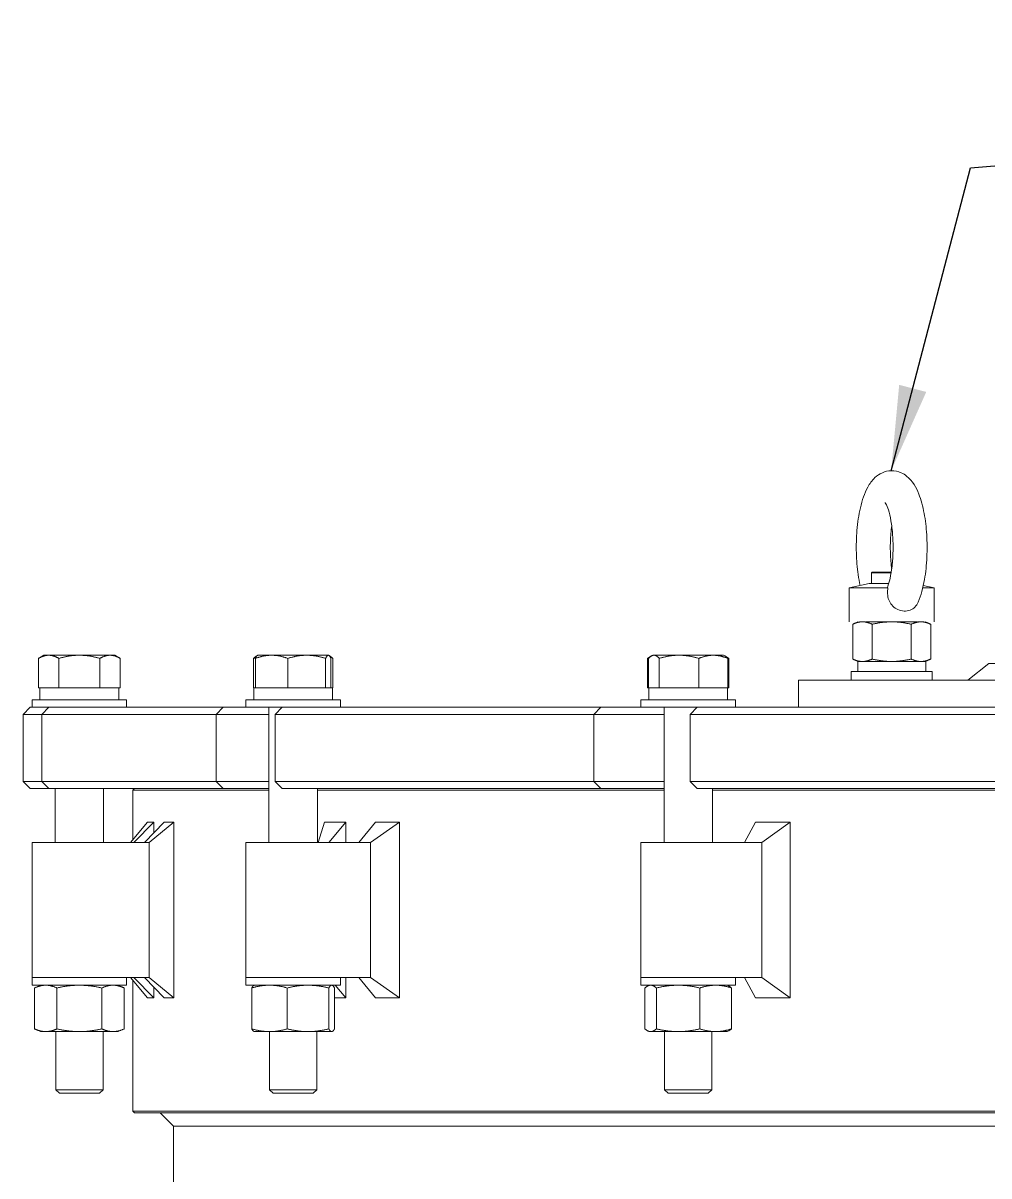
# Model space of a CAD drawing. Header units: inches. Extents: x 20 to 536, y 8 to 344.
# Drawn here: x 233.33 to 251.21, y 135.78 to 157.11 of the extents above; entities that cross this region are included whole.
import ezdxf

# ---------------------------------------------------------------- set-up
doc = ezdxf.new("R2010")
doc.units = ezdxf.units.IN
doc.header["$LTSCALE"] = 16
doc.header["$MEASUREMENT"] = 0
doc.layers.add('Symbol (ANSI)', color=7, linetype='Continuous', lineweight=25)
doc.layers.add('Visible (ANSI)', color=7, linetype='Continuous', lineweight=50)
doc.styles.add('MEMCOR Medium', font='arial.ttf')
doc.dimstyles.new('Default (ANSI)$7', dxfattribs={"dimscale": 16, "dimtxt": 0.15, "dimasz": 0.098425, "dimexe": 0.125, "dimexo": 0.0625, "dimgap": 0.031496, "dimtad": 0, "dimtih": 1, "dimtoh": 1, "dimdec": 4, "dimrnd": 1e-08, "dimzin": 3, "dimdsep": 46, "dimlunit": 5, "dimtxsty": 'MEMCOR Medium', "dimcen": 0.09, "dimdle": 0.393701, "dimclrd": 256, "dimclre": 256, "dimclrt": 256, "dimadec": 0, "dimazin": 1, "dimtfac": 0.8, "dimtofl": 0, "dimtmove": 0, "dimatfit": 3, "dimfxl": 1, "dimfrac": 1, "dimtolj": 1, "dimtzin": 4, "dimlwd": -1, "dimlwe": -1, "dimarcsym": 0})

msp = doc.modelspace()

# ---------------------------------------------------------------- linework, layer by layer
at = {"layer": 'Visible (ANSI)', "linetype": 'Continuous', "lineweight": 18}
for p, q in [((248.9963, 146.7418), (248.62424, 146.66271)), ((249.35687, 146.7418), (248.9963, 146.7418)), ((249.04914, 146.95079), (249.03664, 146.93829)), ((249.40063, 146.93829), (249.03664, 146.93829)), ((249.03664, 146.93829), (249.03664, 146.7418)), ((249.04914, 146.95079), (249.40268, 146.95079)), ((249.3416, 146.66271), (248.62424, 146.66271)), ((248.62424, 146.03279), (248.62424, 146.66271)), ((250.19904, 146.66271), (249.98734, 146.66271)), ((249.99717, 146.70562), (250.19904, 146.66271)), ((250.19904, 146.03279), (250.19904, 146.66271)), ((248.78664, 146.03279), (248.68995, 145.98771)), ((248.68995, 145.34388), (248.68995, 145.98771)), ((249.89057, 146.03279), (248.93271, 146.03279)), ((249.0508, 145.34388), (249.0508, 145.98771)), ((249.77248, 145.34388), (249.77248, 145.98771)), ((250.03664, 146.03279), (250.13333, 145.98771)), ((250.13333, 145.34388), (250.13333, 145.98771)), ((233.72013, 145.41442), (233.61865, 145.35583)), ((233.61865, 144.81042), (233.61865, 145.35583)), ((233.80802, 145.41442), (233.72013, 145.41442)), ((234.37613, 145.41442), (233.80802, 145.41442)), ((233.99739, 144.81042), (233.99739, 145.35583)), ((234.94425, 145.41442), (234.37613, 145.41442)), ((234.75487, 144.81042), (234.75487, 145.35583)), ((235.03213, 145.41442), (234.94425, 145.41442)), ((235.03213, 145.41442), (235.13362, 145.35583)), ((235.13362, 144.81042), (235.13362, 145.35583)), ((237.60151, 144.81042), (237.60151, 145.35583)), ((237.63336, 144.81042), (237.63336, 145.35583)), ((237.67152, 145.41115), (237.65404, 145.40106)), ((237.67718, 145.41442), (237.67152, 145.41115)), ((237.93383, 145.41442), (237.67718, 145.41442)), ((238.58422, 145.41442), (237.93383, 145.41442)), ((238.23431, 144.81042), (238.23431, 145.35583)), ((238.98357, 145.41442), (238.58422, 145.41442)), ((238.93413, 144.81042), (238.93413, 145.35583)), ((238.98918, 145.41442), (238.98357, 145.41442)), ((238.98918, 145.41442), (238.99484, 145.41115)), ((238.99484, 145.41115), (239.01232, 145.40106)), ((239.033, 144.81042), (239.033, 145.35583)), ((239.06485, 144.81042), (239.06485, 145.35583)), ((244.89385, 144.81042), (244.89385, 145.35583)), ((244.91318, 144.81042), (244.91318, 145.35583)), ((244.96571, 145.40106), (244.9348, 145.38322)), ((244.98885, 145.41442), (244.96571, 145.40106)), ((245.0112, 145.41442), (244.98885, 145.41442)), ((245.47507, 145.41442), (245.0112, 145.41442)), ((245.10923, 144.81042), (245.10923, 145.35583)), ((246.10871, 145.41442), (245.47507, 145.41442)), ((245.8409, 144.81042), (245.8409, 145.35583)), ((246.30085, 145.41442), (246.10871, 145.41442)), ((246.30085, 145.41442), (246.32399, 145.40106)), ((246.32399, 145.40106), (246.3549, 145.38322)), ((246.37652, 144.81042), (246.37652, 145.35583)), ((246.39585, 144.81042), (246.39585, 145.35583)), ((248.78664, 145.29879), (248.68995, 145.34388)), ((248.78616, 145.29879), (248.78616, 145.11079)), ((248.78616, 145.29879), (250.04414, 145.29879)), ((250.03664, 145.29879), (250.13333, 145.34388)), ((250.04414, 145.29879), (250.04414, 145.11079)), ((251.21192, 145.26329), (250.81815, 144.95079)), ((251.52094, 145.26329), (251.21192, 145.26329)), ((250.16164, 145.11079), (248.66164, 145.11079)), ((248.66164, 145.11079), (248.66164, 144.95079)), ((250.16164, 145.11079), (250.16164, 144.95079)), ((247.68639, 144.95079), (247.71086, 144.95079)), ((247.68639, 144.95079), (247.68639, 144.45079)), ((248.17439, 144.95079), (247.71086, 144.95079)), ((248.17439, 144.95079), (248.80442, 144.95079)), ((252.36814, 144.95079), (248.80442, 144.95079)), ((233.80802, 144.81042), (233.61865, 144.81042)), ((233.64663, 144.81042), (235.10512, 144.81042)), ((233.64663, 144.59142), (233.64663, 144.81042)), ((233.72013, 144.81042), (233.72013, 144.81042)), ((233.99739, 144.81042), (233.80802, 144.81042)), ((234.37613, 144.81042), (233.99739, 144.81042)), ((234.75487, 144.81042), (234.37613, 144.81042)), ((234.94425, 144.81042), (234.75487, 144.81042)), ((235.13362, 144.81042), (234.94425, 144.81042)), ((235.03213, 144.81042), (235.03213, 144.81042)), ((235.10563, 144.59142), (235.10563, 144.65517)), ((237.63336, 144.81042), (237.60151, 144.81042)), ((237.60368, 144.81042), (239.06268, 144.81042)), ((237.60368, 144.59142), (237.60368, 144.81042)), ((237.93383, 144.81042), (237.63336, 144.81042)), ((237.67718, 144.81042), (237.67718, 144.81042)), ((238.23431, 144.81042), (237.93383, 144.81042)), ((238.58422, 144.81042), (238.23431, 144.81042)), ((238.93413, 144.81042), (238.58422, 144.81042)), ((238.98357, 144.81042), (238.93413, 144.81042)), ((239.033, 144.81042), (238.98357, 144.81042)), ((238.98918, 144.81042), (238.98918, 144.81042)), ((239.06485, 144.81042), (239.033, 144.81042)), ((239.06268, 144.59142), (239.06268, 144.81042)), ((244.91318, 144.81042), (244.89385, 144.81042)), ((245.0112, 144.81042), (244.91318, 144.81042)), ((244.91535, 144.81042), (246.37435, 144.81042)), ((244.91535, 144.59142), (244.91535, 144.81042)), ((244.98885, 144.81042), (244.98885, 144.81042)), ((245.10923, 144.81042), (245.0112, 144.81042)), ((245.47507, 144.81042), (245.10923, 144.81042)), ((245.8409, 144.81042), (245.47507, 144.81042)), ((246.10871, 144.81042), (245.8409, 144.81042)), ((246.37652, 144.81042), (246.10871, 144.81042)), ((246.30085, 144.81042), (246.30085, 144.81042)), ((246.37435, 144.59142), (246.37435, 144.81042)), ((246.39585, 144.81042), (246.37652, 144.81042)), ((233.46325, 144.45079), (233.33325, 144.32079)), ((233.46325, 144.45079), (233.47415, 144.45079)), ((233.47415, 144.45079), (233.50113, 144.45079)), ((235.25113, 144.59142), (233.50113, 144.59142)), ((233.50113, 144.45079), (233.50113, 144.59142)), ((233.50113, 144.45079), (233.81064, 144.45079)), ((233.81064, 144.45079), (233.68064, 144.32079)), ((233.81064, 144.45079), (233.81364, 144.45079)), ((233.81364, 144.45079), (233.8772, 144.45079)), ((233.8772, 144.45079), (234.89316, 144.45079)), ((235.84342, 144.45079), (234.89316, 144.45079)), ((235.25113, 144.45079), (235.25113, 144.59142)), ((236.56919, 144.45079), (235.84342, 144.45079)), ((236.56919, 144.45079), (237.03665, 144.45079)), ((237.03665, 144.45079), (236.90665, 144.32079)), ((237.03665, 144.45079), (237.16546, 144.45079)), ((237.16546, 144.45079), (237.31321, 144.45079)), ((237.31321, 144.45079), (237.45818, 144.45079)), ((239.20818, 144.59142), (237.45818, 144.59142)), ((237.45818, 144.45079), (237.45818, 144.59142)), ((237.45818, 144.45079), (238.12815, 144.45079)), ((237.88568, 144.45079), (237.88568, 141.95079)), ((238.12815, 144.45079), (237.99815, 144.32079)), ((238.12815, 144.45079), (238.15025, 144.45079)), ((238.15025, 144.45079), (238.31326, 144.45079)), ((238.31326, 144.45079), (239.50113, 144.45079)), ((239.20818, 144.45079), (239.20818, 144.59142)), ((240.30672, 144.45079), (239.50113, 144.45079)), ((241.14372, 144.45079), (240.30672, 144.45079)), ((241.14372, 144.45079), (244.0296, 144.45079)), ((244.0296, 144.45079), (243.8996, 144.32079)), ((244.0296, 144.45079), (244.38917, 144.45079)), ((244.38917, 144.45079), (244.61661, 144.45079)), ((244.61661, 144.45079), (244.78365, 144.45079)), ((246.51985, 144.59142), (244.76985, 144.59142)), ((244.76985, 144.45079), (244.76985, 144.59142)), ((244.78365, 144.45079), (245.81322, 144.45079)), ((245.19735, 144.45079), (245.19735, 141.95079)), ((245.81322, 144.45079), (245.68322, 144.32079)), ((245.81322, 144.45079), (245.86934, 144.45079)), ((245.86934, 144.45079), (246.10698, 144.45079)), ((246.10698, 144.45079), (247.28592, 144.45079)), ((246.51985, 144.45079), (246.51985, 144.59142)), ((247.8242, 144.45079), (247.28592, 144.45079)), ((248.64499, 144.45079), (247.8242, 144.45079)), ((248.64499, 144.45079), (253.14823, 144.45079)), ((233.34577, 144.32079), (233.33325, 144.32079)), ((233.33325, 144.32079), (233.33325, 143.08079)), ((233.39155, 144.32079), (233.34577, 144.32079)), ((233.68064, 144.32079), (233.39155, 144.32079)), ((233.68689, 144.32079), (233.68064, 144.32079)), ((233.68064, 144.32079), (233.68064, 143.08079)), ((233.75075, 144.32079), (233.68689, 144.32079)), ((234.91852, 144.32079), (233.75075, 144.32079)), ((234.91852, 144.32079), (235.86878, 144.32079)), ((235.86878, 144.32079), (236.44479, 144.32079)), ((236.90665, 144.32079), (236.44479, 144.32079)), ((237.0547, 144.32079), (236.90665, 144.32079)), ((236.90665, 144.32079), (236.90665, 143.08079)), ((237.20316, 144.32079), (237.0547, 144.32079)), ((237.55368, 144.32079), (237.20316, 144.32079)), ((237.55368, 144.32079), (237.88568, 144.32079)), ((238.0442, 144.32079), (237.99815, 144.32079)), ((237.99815, 144.32079), (237.99815, 143.08079)), ((238.20799, 144.32079), (238.0442, 144.32079)), ((239.57336, 144.32079), (238.20799, 144.32079)), ((239.57336, 144.32079), (240.37895, 144.32079)), ((240.37895, 144.32079), (241.04323, 144.32079)), ((243.8996, 144.32079), (241.04323, 144.32079)), ((244.31289, 144.32079), (243.8996, 144.32079)), ((243.8996, 144.32079), (243.8996, 143.08079)), ((244.54143, 144.32079), (244.31289, 144.32079)), ((244.89388, 144.32079), (244.54143, 144.32079)), ((244.89388, 144.32079), (245.19735, 144.32079)), ((245.80013, 144.32079), (245.68322, 144.32079)), ((245.68322, 144.32079), (245.68322, 143.08079)), ((246.03891, 144.32079), (245.80013, 144.32079)), ((247.39401, 144.32079), (246.03891, 144.32079)), ((247.39401, 144.32079), (247.93229, 144.32079)), ((247.93229, 144.32079), (248.58371, 144.32079)), ((253.11049, 144.32079), (248.58371, 144.32079)), ((233.33325, 143.08079), (233.34577, 143.08079)), ((233.46325, 142.95079), (233.33325, 143.08079)), ((233.34577, 143.08079), (233.39155, 143.08079)), ((233.39155, 143.08079), (233.68064, 143.08079)), ((233.47415, 142.95079), (233.46325, 142.95079)), ((233.51971, 142.95079), (233.47415, 142.95079)), ((233.66142, 142.95079), (233.51971, 142.95079)), ((233.66142, 142.95079), (233.81064, 142.95079)), ((233.68064, 143.08079), (233.68689, 143.08079)), ((233.81064, 142.95079), (233.68064, 143.08079)), ((233.68689, 143.08079), (233.75075, 143.08079)), ((233.75075, 143.08079), (234.91852, 143.08079)), ((233.81364, 142.95079), (233.81064, 142.95079)), ((233.8772, 142.95079), (233.81364, 142.95079)), ((234.89316, 142.95079), (233.8772, 142.95079)), ((233.92863, 142.95079), (233.92863, 141.95079)), ((234.82363, 142.95079), (234.82363, 141.95079)), ((234.89316, 142.95079), (235.84342, 142.95079)), ((235.86878, 143.08079), (234.91852, 143.08079)), ((235.39817, 142.95079), (235.36692, 142.91954)), ((237.88568, 142.91954), (235.36692, 142.91954)), ((235.36692, 142.00294), (235.36692, 142.91954)), ((235.84342, 142.95079), (236.37788, 142.95079)), ((236.44479, 143.08079), (235.86878, 143.08079)), ((236.37788, 142.95079), (237.03665, 142.95079)), ((236.44479, 143.08079), (236.90665, 143.08079)), ((236.90665, 143.08079), (237.0547, 143.08079)), ((237.03665, 142.95079), (236.90665, 143.08079)), ((237.16546, 142.95079), (237.03665, 142.95079)), ((237.0547, 143.08079), (237.20316, 143.08079)), ((237.31321, 142.95079), (237.16546, 142.95079)), ((237.20316, 143.08079), (237.55368, 143.08079)), ((237.48146, 142.95079), (237.31321, 142.95079)), ((237.48146, 142.95079), (237.88568, 142.95079)), ((237.88568, 143.08079), (237.55368, 143.08079)), ((237.99815, 143.08079), (238.0442, 143.08079)), ((238.12815, 142.95079), (237.99815, 143.08079)), ((238.0442, 143.08079), (238.20799, 143.08079)), ((238.15025, 142.95079), (238.12815, 142.95079)), ((238.31326, 142.95079), (238.15025, 142.95079)), ((238.20799, 143.08079), (239.57336, 143.08079)), ((239.50113, 142.95079), (238.31326, 142.95079)), ((238.78068, 142.95079), (238.78068, 141.95079)), ((245.19735, 142.91954), (238.78068, 142.91954)), ((239.50113, 142.95079), (240.30672, 142.95079)), ((240.37895, 143.08079), (239.57336, 143.08079)), ((240.30672, 142.95079), (240.85442, 142.95079)), ((241.04323, 143.08079), (240.37895, 143.08079)), ((240.85442, 142.95079), (244.0296, 142.95079)), ((241.04323, 143.08079), (243.8996, 143.08079)), ((243.8996, 143.08079), (244.31289, 143.08079)), ((244.0296, 142.95079), (243.8996, 143.08079)), ((244.38917, 142.95079), (244.0296, 142.95079)), ((244.31289, 143.08079), (244.54143, 143.08079)), ((244.61661, 142.95079), (244.38917, 142.95079)), ((244.54143, 143.08079), (244.89388, 143.08079)), ((244.78579, 142.95079), (244.61661, 142.95079)), ((244.78579, 142.95079), (245.19735, 142.95079)), ((245.19735, 143.08079), (244.89388, 143.08079)), ((245.68322, 143.08079), (245.80013, 143.08079)), ((245.81322, 142.95079), (245.68322, 143.08079)), ((245.80013, 143.08079), (246.03891, 143.08079)), ((245.86934, 142.95079), (245.81322, 142.95079)), ((246.10698, 142.95079), (245.86934, 142.95079)), ((246.03891, 143.08079), (247.39401, 143.08079)), ((246.09235, 142.95079), (246.09235, 141.95079)), ((254.75051, 142.91954), (246.09235, 142.91954)), ((247.28592, 142.95079), (246.10698, 142.95079)), ((247.28592, 142.95079), (247.8242, 142.95079)), ((247.93229, 143.08079), (247.39401, 143.08079)), ((247.8242, 142.95079), (248.30175, 142.95079)), ((248.58371, 143.08079), (247.93229, 143.08079)), ((248.30175, 142.95079), (253.3775, 142.95079)), ((248.58371, 143.08079), (253.11049, 143.08079)), ((235.63414, 142.32564), (235.32374, 141.95079)), ((235.75597, 142.32564), (235.38693, 141.95079)), ((235.94818, 142.32564), (235.58202, 141.95079)), ((235.63414, 142.32564), (235.75597, 142.32564)), ((236.1218, 142.32564), (235.66514, 141.95079)), ((235.75597, 142.32564), (235.75597, 142.12887)), ((235.94818, 142.32564), (236.1218, 142.32564)), ((236.1218, 139.07595), (236.1218, 142.32564)), ((238.912, 142.32564), (238.79511, 141.95079)), ((238.912, 142.32564), (239.31074, 142.32564)), ((239.31074, 142.32564), (238.995, 141.95079)), ((239.31074, 142.32564), (239.31074, 141.95079)), ((239.8581, 142.32564), (239.55057, 141.95079)), ((240.30075, 142.32564), (239.76736, 141.95079)), ((239.8581, 142.32564), (240.30075, 142.32564)), ((240.30075, 139.07595), (240.30075, 142.32564)), ((246.8905, 142.32564), (246.68841, 141.95079)), ((246.8905, 142.32564), (247.53478, 142.32564)), ((247.53478, 142.32564), (247.00586, 141.95079)), ((247.53478, 139.07595), (247.53478, 142.32564)), ((233.50113, 141.95079), (234.54684, 141.95079)), ((233.50113, 139.45079), (233.50113, 141.95079)), ((234.54684, 141.95079), (235.66514, 141.95079)), ((235.66514, 139.45079), (235.66514, 141.95079)), ((237.45818, 141.95079), (238.8193, 141.95079)), ((237.45818, 139.45079), (237.45818, 141.95079)), ((238.8193, 141.95079), (239.76736, 141.95079)), ((239.76736, 139.45079), (239.76736, 141.95079)), ((244.76985, 141.95079), (246.37239, 141.95079)), ((244.76985, 139.45079), (244.76985, 141.95079)), ((246.37239, 141.95079), (247.00586, 141.95079)), ((247.00586, 139.45079), (247.00586, 141.95079)), ((234.54684, 139.45079), (233.50113, 139.45079)), ((234.54684, 139.45079), (233.50113, 139.45079)), ((233.50113, 139.45079), (233.50113, 139.31017)), ((233.50113, 139.31017), (235.25113, 139.31017)), ((233.65713, 139.31017), (233.5459, 139.2583)), ((235.66514, 139.45079), (234.54684, 139.45079)), ((235.09513, 139.31017), (235.20636, 139.2583)), ((235.25113, 139.45079), (235.25113, 139.31017)), ((235.63414, 139.07595), (235.32374, 139.45079)), ((235.36692, 136.98204), (235.36692, 139.39864)), ((235.75597, 139.07595), (235.38693, 139.45079)), ((235.94818, 139.07595), (235.58202, 139.45079)), ((236.1218, 139.07595), (235.66514, 139.45079)), ((238.8193, 139.45079), (237.45818, 139.45079)), ((238.8193, 139.45079), (237.45818, 139.45079)), ((237.45818, 139.45079), (237.45818, 139.31017)), ((237.45818, 139.31017), (239.20818, 139.31017)), ((237.61418, 139.31017), (237.60798, 139.30727)), ((239.76736, 139.45079), (238.8193, 139.45079)), ((239.05218, 139.31017), (239.05838, 139.30727)), ((239.31074, 139.07595), (239.11345, 139.31017)), ((239.20818, 139.45079), (239.20818, 139.31017)), ((239.31074, 139.45079), (239.31074, 139.07595)), ((239.8581, 139.07595), (239.55057, 139.45079)), ((240.30075, 139.07595), (239.76736, 139.45079)), ((246.37239, 139.45079), (244.76985, 139.45079)), ((246.37239, 139.45079), (244.76985, 139.45079)), ((244.76985, 139.45079), (244.76985, 139.31017)), ((244.76985, 139.31017), (246.51985, 139.31017)), ((244.92585, 139.31017), (244.90049, 139.29834)), ((246.36385, 139.31017), (246.38921, 139.29834)), ((247.00586, 139.45079), (246.37239, 139.45079)), ((246.51985, 139.45079), (246.51985, 139.31017)), ((246.8905, 139.07595), (246.68841, 139.45079)), ((247.53478, 139.07595), (247.00586, 139.45079)), ((233.5459, 138.50303), (233.5459, 139.2583)), ((233.96102, 138.50303), (233.96102, 139.2583)), ((234.79125, 138.50303), (234.79125, 139.2583)), ((235.20636, 138.50303), (235.20636, 139.2583)), ((235.75597, 139.07595), (235.63414, 139.07595)), ((235.75597, 139.27271), (235.75597, 139.07595)), ((236.1218, 139.07595), (235.94818, 139.07595)), ((237.56615, 138.50303), (237.56615, 139.2583)), ((238.22481, 138.50303), (238.22481, 139.2583)), ((238.99185, 138.50303), (238.99185, 139.2583)), ((239.10021, 138.50303), (239.10021, 139.2583)), ((239.31074, 139.07595), (239.10021, 139.07595)), ((240.30075, 139.07595), (239.8581, 139.07595)), ((244.84291, 138.50303), (244.84291, 139.2583)), ((245.05779, 138.50303), (245.05779, 139.2583)), ((245.85973, 138.50303), (245.85973, 139.2583)), ((246.44679, 138.50303), (246.44679, 139.2583)), ((247.53478, 139.07595), (246.8905, 139.07595)), ((233.65713, 138.45117), (233.5459, 138.50303)), ((233.65713, 138.45117), (233.75346, 138.45117)), ((233.75346, 138.45117), (234.37613, 138.45117)), ((233.93863, 138.45117), (233.93863, 137.37653)), ((234.37613, 138.45117), (234.99881, 138.45117)), ((234.81363, 138.45117), (234.81363, 137.37653)), ((234.99881, 138.45117), (235.09513, 138.45117)), ((235.09513, 138.45117), (235.20636, 138.50303)), ((237.61418, 138.45117), (237.60798, 138.45406)), ((237.61418, 138.45117), (237.89548, 138.45117)), ((237.89548, 138.45117), (238.60833, 138.45117)), ((237.89568, 138.45117), (237.89568, 137.37653)), ((238.60833, 138.45117), (239.04603, 138.45117)), ((238.77068, 138.45117), (238.77068, 137.37653)), ((239.04603, 138.45117), (239.05218, 138.45117)), ((239.05218, 138.45117), (239.05838, 138.45406)), ((244.92585, 138.45117), (244.90049, 138.46299)), ((244.92585, 138.45117), (244.95035, 138.45117)), ((244.95035, 138.45117), (245.45876, 138.45117)), ((245.20735, 138.45117), (245.20735, 137.37653)), ((245.45876, 138.45117), (246.15326, 138.45117)), ((246.08235, 138.45117), (246.08235, 137.37653)), ((246.15326, 138.45117), (246.36385, 138.45117)), ((246.36385, 138.45117), (246.38921, 138.46299)), ((233.93863, 137.37653), (234.81363, 137.37653)), ((234.00679, 137.31042), (233.93863, 137.37653)), ((234.74547, 137.31042), (234.81363, 137.37653)), ((237.89568, 137.37653), (238.77068, 137.37653)), ((237.96384, 137.31042), (237.89568, 137.37653)), ((238.70252, 137.31042), (238.77068, 137.37653)), ((245.20735, 137.37653), (246.08235, 137.37653)), ((245.27551, 137.31042), (245.20735, 137.37653)), ((246.01419, 137.31042), (246.08235, 137.37653)), ((234.74547, 137.31042), (234.00679, 137.31042)), ((238.70252, 137.31042), (237.96384, 137.31042)), ((246.01419, 137.31042), (245.27551, 137.31042)), ((235.36692, 136.98204), (260.34632, 136.98204)), ((235.39817, 136.95079), (235.36692, 136.98204)), ((260.32192, 136.95079), (235.39817, 136.95079)), ((236.11843, 136.70079), (235.86843, 136.95079)), ((236.11843, 125.20079), (236.11843, 136.70079)), ((259.96621, 136.70079), (236.11843, 136.70079))]:
    msp.add_line(p, q, dxfattribs=at)
msp.add_ellipse((234.37613, 144.65517), major_axis=(0, 4.1372), ratio=0.17632698, start_param=4.71238898, end_param=4.7499235, dxfattribs=at)
for points, knots in [([(249.90173, 146.3957), (249.95456, 146.51994), (249.99179, 146.66083), (250.04155, 146.94684), (250.05634, 147.0873), (250.06949, 147.36831), (250.06851, 147.50843), (250.05172, 147.78173), (250.03594, 147.91476), (249.98851, 148.16881), (249.95656, 148.28853), (249.86432, 148.52121), (249.80755, 148.6346), (249.65841, 148.7518), (249.62608, 148.77245), (249.53362, 148.81441), (249.46659, 148.82984), (249.34284, 148.82625), (249.28762, 148.81259), (249.18476, 148.76774), (249.13971, 148.73502), (249.04462, 148.64639), (249.00414, 148.58749), (248.90669, 148.41126), (248.86438, 148.28299), (248.80181, 148.01059), (248.78108, 147.87037), (248.75756, 147.58835), (248.7537, 147.44754), (248.76103, 147.17051), (248.77206, 147.03439), (248.80015, 146.83671), (248.81206, 146.76976), (248.82612, 146.70562)], [3.76997474, 3.76997474, 3.76997474, 3.76997474, 4.19963387, 4.19963387, 4.56211198, 4.56211198, 4.90855175, 4.90855175, 5.25587215, 5.25587215, 5.62101812, 5.62101812, 6.0449736, 6.0449736, 6.14387202, 6.14387202, 6.29216644, 6.29216644, 6.41712226, 6.41712226, 6.56359159, 6.56359159, 6.79275957, 6.79275957, 7.21480781, 7.21480781, 7.59032217, 7.59032217, 7.93942864, 7.93942864, 8.28504298, 8.28504298, 8.47084864, 8.47084864, 8.47084864, 8.47084864]), ([(249.33803, 146.68334), (249.35284, 146.72486), (249.36771, 146.77675), (249.39587, 146.90363), (249.40869, 146.98091), (249.42828, 147.15205), (249.4346, 147.24672), (249.43868, 147.44074), (249.43623, 147.54015), (249.42275, 147.72989), (249.41177, 147.8203), (249.38393, 147.97861), (249.3673, 148.04742), (249.33439, 148.15195), (249.31808, 148.19059), (249.29571, 148.23308), (249.28803, 148.2428), (249.28803, 148.2428)], [3.85541887, 3.85541887, 3.85541887, 3.85541887, 4.08951522, 4.08951522, 4.35754583, 4.35754583, 4.64449253, 4.64449253, 4.93837646, 4.93837646, 5.22972866, 5.22972866, 5.50714919, 5.50714919, 5.75234189, 5.75234189, 5.93934663, 5.93934663, 5.93934663, 5.93934663]), ([(249.41164, 147.81015), (249.40529, 147.76315), (249.40002, 147.714), (249.38843, 147.57017), (249.38508, 147.47227), (249.38723, 147.27658), (249.39285, 147.17879), (249.40527, 147.06129), (249.40831, 147.03602), (249.41164, 147.01134)], [7.441846323, 7.441846323, 7.441846323, 7.441846323, 7.598984908, 7.598984908, 7.889546922, 7.889546922, 8.183607343, 8.183607343, 8.266116945, 8.266116945, 8.266116945, 8.266116945]), ([(249.90173, 146.39569), (249.89829, 146.38761), (249.89464, 146.37992), (249.87326, 146.33918), (249.85036, 146.3108), (249.79394, 146.26578), (249.76122, 146.24984), (249.68948, 146.23179), (249.65111, 146.2299), (249.57413, 146.24046), (249.53623, 146.25277), (249.4677, 146.29023), (249.43765, 146.31445), (249.38915, 146.37183), (249.37105, 146.40344), (249.34461, 146.47497), (249.33764, 146.51389), (249.33389, 146.5899), (249.33636, 146.62664), (249.3416, 146.66271)], [0.72465452, 0.72465452, 0.72465452, 0.72465452, 0.81037425, 0.81037425, 1.20283151, 1.20283151, 1.59567121, 1.59567121, 1.99045995, 1.99045995, 2.38348301, 2.38348301, 2.7609854, 2.7609854, 3.1199212, 3.1199212, 3.50625859, 3.50625859, 3.86180885, 3.86180885, 3.86180885, 3.86180885])]:
    msp.add_open_spline(points, degree=3, knots=knots, dxfattribs=at)
msp.add_open_spline([(249.3416, 146.66271), (249.33677, 146.66948), (249.33555, 146.67641), (249.33803, 146.68334)], degree=3, dxfattribs=at)
for points, weights in [([(248.87037, 146.03279), (248.78664, 146.03279), (248.68995, 145.98771)], [1, 1.0379548493, 1]), ([(249.0508, 145.98771), (248.95411, 146.03279), (248.87037, 146.03279)], [1, 1.0379548493, 1]), ([(249.41164, 146.03279), (249.24417, 146.03279), (249.0508, 145.98771)], [1, 1.0379548493, 1]), ([(249.77248, 145.98771), (249.57911, 146.03279), (249.41164, 146.03279)], [1, 1.0379548493, 1]), ([(249.95291, 146.03279), (249.86917, 146.03279), (249.77248, 145.98771)], [1, 1.0379548493, 1]), ([(250.13333, 145.98771), (250.03664, 146.03279), (249.95291, 146.03279)], [1, 1.0379548493, 1]), ([(233.80802, 145.41442), (233.72013, 145.41442), (233.61865, 145.35583)], [1, 1.0379548493, 1]), ([(233.99739, 145.35583), (233.89591, 145.41442), (233.80802, 145.41442)], [1, 1.0379548493, 1]), ([(234.37613, 145.41442), (234.20036, 145.41442), (233.99739, 145.35583)], [1, 1.0379548493, 1]), ([(234.75487, 145.35583), (234.55191, 145.41442), (234.37613, 145.41442)], [1, 1.0379548493, 1]), ([(234.94425, 145.41442), (234.85636, 145.41442), (234.75487, 145.35583)], [1, 1.0379548493, 1]), ([(235.13362, 145.35583), (235.03213, 145.41442), (234.94425, 145.41442)], [1, 1.0379548493, 1]), ([(237.60151, 145.35583), (237.62921, 145.38672), (237.65404, 145.40106)], [1, 1.01965956375, 1.01895290532]), ([(237.64057, 145.37087), (237.62138, 145.36394), (237.60151, 145.35583)], [1.00881298069, 1.00508876131, 1]), ([(237.93383, 145.41442), (237.79438, 145.41442), (237.63336, 145.35583)], [1, 1.0379548493, 1]), ([(237.63336, 145.35583), (237.65373, 145.40088), (237.67152, 145.41115)], [1, 1.02892942038, 1.01375847525]), ([(238.23431, 145.35583), (238.07328, 145.41442), (237.93383, 145.41442)], [1, 1.0379548493, 1]), ([(238.58422, 145.41442), (238.42183, 145.41442), (238.23431, 145.35583)], [1, 1.0379548493, 1]), ([(238.93413, 145.35583), (238.74662, 145.41442), (238.58422, 145.41442)], [1, 1.0379548493, 1]), ([(238.98357, 145.41442), (238.96063, 145.41442), (238.93413, 145.35583)], [1, 1.0379548493, 1]), ([(239.033, 145.35583), (239.00651, 145.41442), (238.98357, 145.41442)], [1, 1.0379548493, 1]), ([(239.06485, 145.35583), (239.03073, 145.39389), (239.0006, 145.407)], [1, 1.02433062887, 1.01746737806]), ([(244.95357, 145.39319), (244.92504, 145.37936), (244.89385, 145.35583)], [1.01810318657, 1.01490424563, 1]), ([(245.0112, 145.41442), (244.96571, 145.41442), (244.91318, 145.35583)], [1, 1.0379548493, 1]), ([(245.10923, 145.35583), (245.0567, 145.41442), (245.0112, 145.41442)], [1, 1.0379548493, 1]), ([(245.47507, 145.41442), (245.30528, 145.41442), (245.10923, 145.35583)], [1, 1.0379548493, 1]), ([(245.8409, 145.35583), (245.64485, 145.41442), (245.47507, 145.41442)], [1, 1.0379548493, 1]), ([(246.10871, 145.41442), (245.98442, 145.41442), (245.8409, 145.35583)], [1, 1.0379548493, 1]), ([(246.37652, 145.35583), (246.233, 145.41442), (246.10871, 145.41442)], [1, 1.0379548493, 1]), ([(246.32399, 145.40106), (246.34883, 145.38672), (246.37652, 145.35583)], [1.01895290532, 1.01965956375, 1]), ([(246.3549, 145.38322), (246.37472, 145.37178), (246.39585, 145.35583)], [1.01477953359, 1.01005189042, 1]), ([(246.39585, 145.35583), (246.37875, 145.36394), (246.36223, 145.37087)], [1, 1.00508876131, 1.00881298069]), ([(248.68995, 145.34388), (248.78664, 145.29879), (248.87037, 145.29879)], [1, 1.0379548493, 1]), ([(248.87037, 145.29879), (248.95411, 145.29879), (249.0508, 145.34388)], [1, 1.0379548493, 1]), ([(249.0508, 145.34388), (249.24417, 145.29879), (249.41164, 145.29879)], [1, 1.0379548493, 1]), ([(249.41164, 145.29879), (249.57911, 145.29879), (249.77248, 145.34388)], [1, 1.0379548493, 1]), ([(249.77248, 145.34388), (249.86917, 145.29879), (249.95291, 145.29879)], [1, 1.0379548493, 1]), ([(249.95291, 145.29879), (250.03664, 145.29879), (250.13333, 145.34388)], [1, 1.0379548493, 1]), ([(233.75346, 139.31017), (233.65713, 139.31017), (233.5459, 139.2583)], [1, 1.0379548493, 1]), ([(233.96102, 139.2583), (233.84979, 139.31017), (233.75346, 139.31017)], [1, 1.0379548493, 1]), ([(234.37613, 139.31017), (234.18348, 139.31017), (233.96102, 139.2583)], [1, 1.0379548493, 1]), ([(234.79125, 139.2583), (234.56879, 139.31017), (234.37613, 139.31017)], [1, 1.0379548493, 1]), ([(234.99881, 139.31017), (234.90248, 139.31017), (234.79125, 139.2583)], [1, 1.0379548493, 1]), ([(235.20636, 139.2583), (235.09513, 139.31017), (234.99881, 139.31017)], [1, 1.0379548493, 1]), ([(237.89548, 139.31017), (237.74264, 139.31017), (237.56615, 139.2583)], [1, 1.0379548493, 1]), ([(237.56615, 139.2583), (237.58847, 139.29818), (237.60798, 139.30727)], [1, 1.02892942038, 1.01375847525]), ([(238.22481, 139.2583), (238.04832, 139.31017), (237.89548, 139.31017)], [1, 1.0379548493, 1]), ([(238.60833, 139.31017), (238.43034, 139.31017), (238.22481, 139.2583)], [1, 1.0379548493, 1]), ([(238.99185, 139.2583), (238.78632, 139.31017), (238.60833, 139.31017)], [1, 1.0379548493, 1]), ([(239.04603, 139.31017), (239.02088, 139.31017), (238.99185, 139.2583)], [1, 1.0379548493, 1]), ([(239.10021, 139.2583), (239.07118, 139.31017), (239.04603, 139.31017)], [1, 1.0379548493, 1]), ([(244.95035, 139.31017), (244.90049, 139.31017), (244.84291, 139.2583)], [1, 1.0379548493, 1]), ([(245.05779, 139.2583), (245.00021, 139.31017), (244.95035, 139.31017)], [1, 1.0379548493, 1]), ([(245.45876, 139.31017), (245.27267, 139.31017), (245.05779, 139.2583)], [1, 1.0379548493, 1]), ([(245.85973, 139.2583), (245.64485, 139.31017), (245.45876, 139.31017)], [1, 1.0379548493, 1]), ([(246.15326, 139.31017), (246.01703, 139.31017), (245.85973, 139.2583)], [1, 1.0379548493, 1]), ([(246.44679, 139.2583), (246.28949, 139.31017), (246.15326, 139.31017)], [1, 1.0379548493, 1]), ([(246.38921, 139.29834), (246.41643, 139.28565), (246.44679, 139.2583)], [1.01895290532, 1.01965956375, 1]), ([(233.5459, 138.50303), (233.65713, 138.45117), (233.75346, 138.45117)], [1, 1.0379548493, 1]), ([(233.75346, 138.45117), (233.84979, 138.45117), (233.96102, 138.50303)], [1, 1.0379548493, 1]), ([(233.96102, 138.50303), (234.18348, 138.45117), (234.37613, 138.45117)], [1, 1.0379548493, 1]), ([(234.37613, 138.45117), (234.56879, 138.45117), (234.79125, 138.50303)], [1, 1.0379548493, 1]), ([(234.79125, 138.50303), (234.90248, 138.45117), (234.99881, 138.45117)], [1, 1.0379548493, 1]), ([(234.99881, 138.45117), (235.09513, 138.45117), (235.20636, 138.50303)], [1, 1.0379548493, 1]), ([(237.60798, 138.45406), (237.58847, 138.46315), (237.56615, 138.50303)], [1.01375847525, 1.02892942038, 1]), ([(237.56615, 138.50303), (237.74264, 138.45117), (237.89548, 138.45117)], [1, 1.0379548493, 1]), ([(237.89548, 138.45117), (238.04832, 138.45117), (238.22481, 138.50303)], [1, 1.0379548493, 1]), ([(238.22481, 138.50303), (238.43034, 138.45117), (238.60833, 138.45117)], [1, 1.0379548493, 1]), ([(238.60833, 138.45117), (238.78632, 138.45117), (238.99185, 138.50303)], [1, 1.0379548493, 1]), ([(238.99185, 138.50303), (239.02088, 138.45117), (239.04603, 138.45117)], [1, 1.0379548493, 1]), ([(239.04603, 138.45117), (239.07118, 138.45117), (239.10021, 138.50303)], [1, 1.0379548493, 1]), ([(244.84291, 138.50303), (244.90049, 138.45117), (244.95035, 138.45117)], [1, 1.0379548493, 1]), ([(244.95035, 138.45117), (245.00021, 138.45117), (245.05779, 138.50303)], [1, 1.0379548493, 1]), ([(245.05779, 138.50303), (245.27267, 138.45117), (245.45876, 138.45117)], [1, 1.0379548493, 1]), ([(245.45876, 138.45117), (245.64485, 138.45117), (245.85973, 138.50303)], [1, 1.0379548493, 1]), ([(245.85973, 138.50303), (246.01703, 138.45117), (246.15326, 138.45117)], [1, 1.0379548493, 1]), ([(246.15326, 138.45117), (246.28949, 138.45117), (246.44679, 138.50303)], [1, 1.0379548493, 1]), ([(246.44679, 138.50303), (246.41643, 138.47569), (246.38921, 138.46299)], [1, 1.01965956375, 1.01895290532])]:
    msp.add_rational_spline(points, weights, degree=2, dxfattribs=at)

# ---------------------------------------------------------------- leaders
at = {"layer": 'Symbol (ANSI)', "annotation_type": 0, "has_hookline": 1, "hookline_direction": 0, "text_width": 22.49386}
msp.add_leader([(249.40177, 148.82795), (250.86908, 154.42945), (282.58032, 157.10974), (283.65119, 157.10974)], dimstyle='Default (ANSI)$7', override={"dimtad": 0}, dxfattribs=at)

doc.saveas('drawing.dxf')
